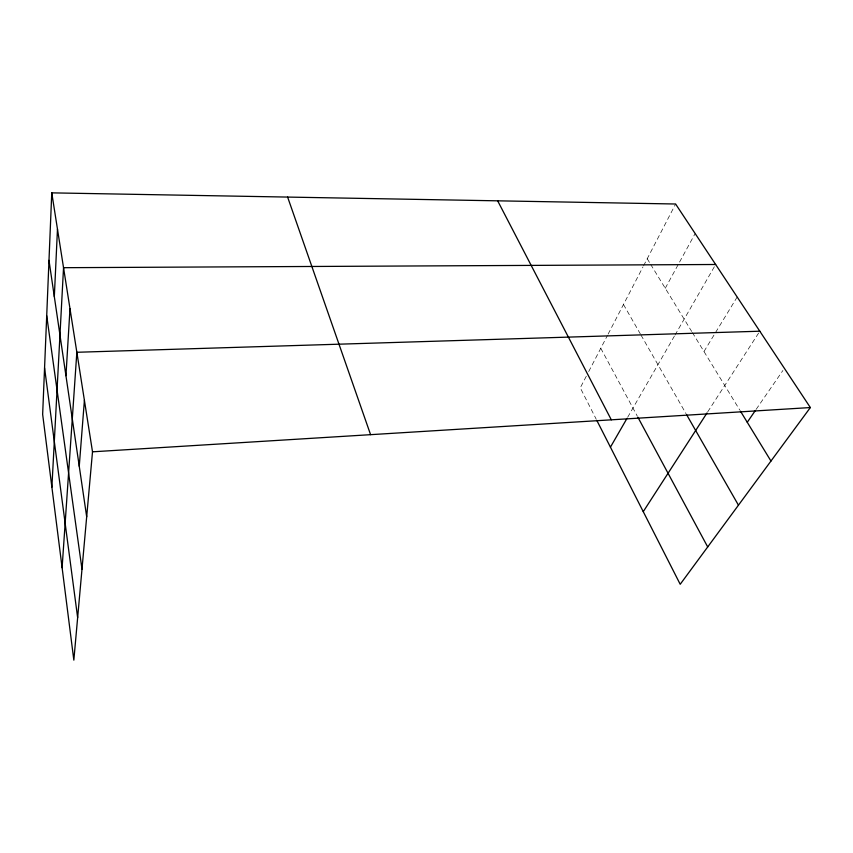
<?xml version="1.0" encoding="UTF-8"?>
<svg xmlns="http://www.w3.org/2000/svg" width="853" height="853" viewBox="0 0 853 853"><rect width="100%" height="100%" fill="white"/><g stroke="black" fill="none" stroke-linecap="round" stroke-linejoin="round"><path stroke-width="0.64" stroke-dasharray="4.26 3.2" d="M586.299 376.205L580.264 387.838L596.226 419.218M588.709 371.556L607.528 335.272M608.136 334.088L642.959 266.968M643.567 265.795L675.608 204.006M665.265 288.261L695.152 233.53M627.659 417.266L674.328 336.221M674.99 335.08L715.646 264.494M703.97 351.521L737.173 297.015M707.723 411.839L759.81 331.209M756.163 409.333L782.905 370.501M647.214 258.758L649.997 263.289M650.69 264.43L691.676 331.433M692.359 332.542L739.754 410.016M623.479 304.51L640.336 333.928M640.987 335.058L686.025 413.662M600.779 348.28L637.244 416.029"/><path stroke-width="1.28" d="M51.766 192.863L42.65 414.377L73.838 660.137L92.508 451.813L51.766 192.863L675.608 204.006L810.35 407.553L680.204 584.284L596.812 420.38M54.325 296.631L57.471 229.169M51.884 487.17L63.538 267.693L715.646 264.494M65.948 375.715L69.989 308.647M62.109 567.703L76.845 352.278L759.81 331.209M79.254 466.26L84.404 400.324M610.439 447.153L626.987 418.407M643.247 511.661L707.02 412.937M747.26 422.278L755.427 410.41M92.508 451.813L810.35 407.553M740.436 411.135L770.963 461.036M686.665 414.793L738.453 505.179M637.852 417.17L707.702 546.944M497.662 200.828L611.313 419.825M287.621 197.075L370.586 434.667M48.984 260.336L86.686 516.833M46.712 315.749L81.984 569.175M44.559 367.92L77.644 617.636"/></g></svg>
